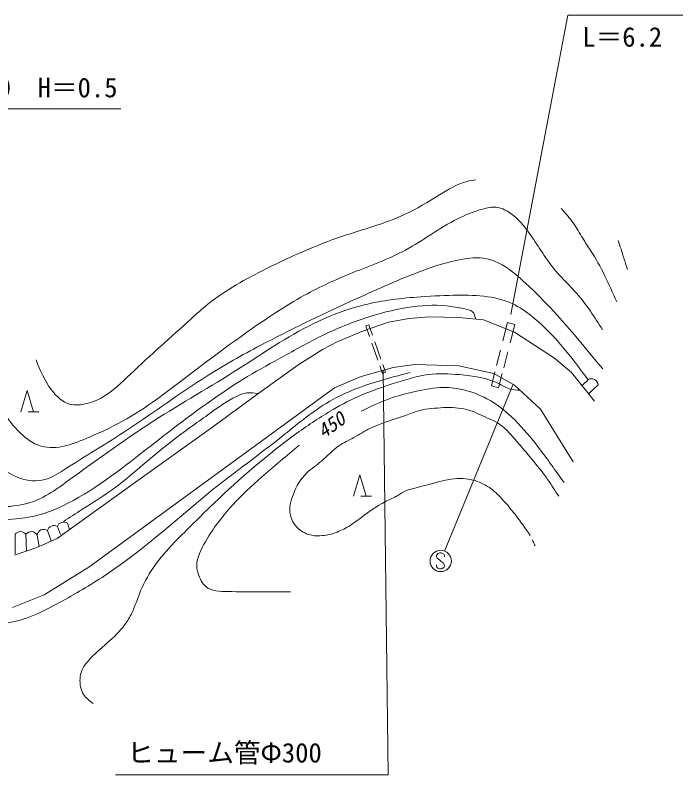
# Model space of a CAD drawing. Units: millimetres, scale not verified. Extents: x 40000 to 680000, y 20000 to 380000.
# Drawn here: x 234392 to 296348, y 268097 to 339293 of the extents above; entities that cross this region are included whole.
import ezdxf
from ezdxf.enums import TextEntityAlignment as Align

# ---------------------------------------------------------------- set-up
doc = ezdxf.new("R2010")
doc.units = ezdxf.units.MM
doc.header["$LTSCALE"] = 1000
for name, color, linetype, lineweight in [('M-BGD', 7, 'Continuous', 13), ('M-STR-STR3', 7, 'Continuous', 13), ('M-STR-STRC', 7, 'Continuous', 13)]:
    doc.layers.add(name, color=color, linetype=linetype, lineweight=lineweight)
doc.styles.add('ＭＳ ゴシック', font='')
doc.styles.get('ＭＳ ゴシック').set_extended_font_data('MS Gothic')

msp = doc.modelspace()

# ---------------------------------------------------------------- linework, layer by layer
at = {"layer": 'M-BGD'}
for p, q in [((269396, 310524), (267783, 309959)), ((271332, 310873), (269396, 310524)), ((273214, 311008), (271332, 310873)), ((275956, 310954), (273214, 311008)), ((278322, 310739), (275956, 310954)), ((281225, 309583), (278322, 310739)), ((280131, 308761), (280568, 310475)), ((280568, 310475), (281246, 310302)), ((267058, 309717), (264638, 308696)), ((267783, 309959), (267058, 309717)), ((267273, 310169), (267555, 310269)), ((267273, 310169), (267623, 309179)), ((267555, 310269), (267893, 309316)), ((280805, 308571), (281246, 310302)), ((284962, 307137), (281225, 309583)), ((264638, 308696), (263213, 307970)), ((267850, 308538), (268414, 306946)), ((268121, 308671), (268690, 307067)), ((263213, 307970), (260901, 306491)), ((279540, 306446), (279911, 307898)), ((280213, 306253), (280597, 307756)), ((286575, 305819), (284962, 307137)), ((260901, 306491), (257352, 303964)), ((269852, 306282), (266853, 305425)), ((268602, 306417), (268848, 305723)), ((268867, 306567), (269130, 305823)), ((271852, 306568), (269852, 306282)), ((275994, 306425), (271852, 306568)), ((279279, 305711), (275994, 306425)), ((268848, 305723), (269130, 305823)), ((279054, 304539), (279389, 305854)), ((281231, 304616), (279279, 305711)), ((279732, 304366), (280077, 305720)), ((288726, 303104), (286575, 305819)), ((266853, 305425), (264329, 304378)), ((287555, 304582), (288205, 305178)), ((234921, 302106), (235521, 304106)), ((235521, 304106), (236121, 302106)), ((264329, 304378), (241287, 287572)), ((279054, 304539), (279732, 304366)), ((283659, 302378), (281231, 304616)), ((289056, 304651), (288174, 303801)), ((257352, 303964), (252809, 300631)), ((235621, 302106), (236621, 302106)), ((286706, 297427), (283659, 302378)), ((252809, 300631), (245443, 295361)), ((266112, 294210), (266712, 296210)), ((266712, 296210), (267312, 294210)), ((245443, 295361), (238319, 290253)), ((266812, 294210), (267812, 294210)), ((238628, 290633), (238354, 291357)), ((239498, 291099), (239296, 291674)), ((234392, 290634), (234403, 288810)), ((235392, 290641), (235457, 289076)), ((236452, 290551), (236626, 289490)), ((237418, 291001), (237764, 290039)), ((238319, 290253), (236410, 289393)), ((237671, 290297), (237764, 290038)), ((236410, 289393), (234313, 288694)), ((241287, 287572), (237097, 284953)), ((237097, 284953), (234145, 283763))]:
    msp.add_line(p, q, dxfattribs=at)
for centre, start, end in [((288434, 304596), 5.01545, 120.71465), ((238019, 290830), 58.04201, 164.12239), ((238944, 291167), 56.18175, 161.98429), ((234894, 290262), 37.23835, 143.49856), ((235894, 290269), 26.80137, 143.49856), ((237073, 290479), 56.48367, 173.45871)]:
    msp.add_arc(centre, 625, start, end, dxfattribs=at)
for points, knots in [([(236347, 306983), (236749, 305999), (237151, 305016), (237786, 304182), (238063, 303817), (238385, 303482), (238758, 303209), (238929, 303085), (239110, 302974), (239303, 302898), (239806, 302700), (240389, 302741), (240937, 302859), (241523, 302985), (242068, 303198), (242571, 303481), (243557, 304037), (244382, 304861), (245216, 305660), (247085, 307451), (248997, 309116), (250896, 310834), (251406, 311296), (251916, 311762), (252452, 312195), (254123, 313548), (256040, 314578), (257976, 315541), (260295, 316694), (262643, 317750), (265094, 318575), (267039, 319230), (269049, 319739), (270891, 320598), (272030, 321129), (273105, 321794), (274197, 322465), (275018, 322970), (275847, 323478), (276765, 323710), (277032, 323778), (277307, 323822), (277582, 323866)], [0, 0, 0, 0, 1, 1, 1, 2, 2, 2, 3, 3, 3, 4, 4, 4, 5, 5, 5, 6, 6, 6, 7, 7, 7, 8, 8, 8, 9, 9, 9, 10, 10, 10, 11, 11, 11, 12, 12, 12, 13, 13, 13, 14, 14, 14, 14]), ([(231134, 305884), (231957, 304273), (232780, 302663), (233884, 301245), (234316, 300691), (234791, 300166), (235342, 299721), (235715, 299420), (236122, 299156), (236568, 298992), (237263, 298737), (238050, 298726), (238788, 298860), (239577, 299003), (240310, 299310), (241041, 299622), (242062, 300057), (243079, 300499), (244056, 301013), (246273, 302182), (248281, 303725), (250285, 305255), (253089, 307394), (255886, 309507), (258834, 311417), (259711, 311986), (260602, 312536), (261518, 313041), (262980, 313847), (264504, 314535), (266057, 315161), (267722, 315833), (269419, 316433), (270994, 317282), (272657, 318179), (274183, 319352), (275864, 320198), (276623, 320579), (277412, 320893), (278250, 321126), (278666, 321241), (279093, 321335), (279509, 321291), (279928, 321247), (280336, 321061), (280702, 320827), (281525, 320302), (282134, 319535), (282690, 318740), (283502, 317579), (284203, 316358), (285109, 315294), (285724, 314571), (286434, 313921), (287064, 313207), (287984, 312161), (288733, 310978), (289482, 309794)], [0, 0, 0, 0, 1, 1, 1, 2, 2, 2, 3, 3, 3, 4, 4, 4, 5, 5, 5, 6, 6, 6, 7, 7, 7, 8, 8, 8, 9, 9, 9, 10, 10, 10, 11, 11, 11, 12, 12, 12, 13, 13, 13, 14, 14, 14, 15, 15, 15, 16, 16, 16, 17, 17, 17, 18, 18, 18, 19, 19, 19, 19]), ([(285595, 321181), (285990, 320741), (286386, 320301), (286723, 319820), (287047, 319359), (287318, 318860), (287618, 318381), (287857, 317999), (288114, 317630), (288357, 317252), (289331, 315737), (290070, 314083), (290808, 312429)], [0, 0, 0, 0, 1, 1, 1, 2, 2, 2, 3, 3, 3, 4, 4, 4, 4]), ([(290938, 318171), (291032, 317909), (291126, 317646), (291208, 317380), (291276, 317158), (291336, 316934), (291406, 316714), (291463, 316533), (291527, 316354), (291586, 316174), (291663, 315941), (291732, 315707), (291802, 315472)], [0, 0, 0, 0, 1, 1, 1, 2, 2, 2, 3, 3, 3, 4, 4, 4, 4]), ([(224284, 307910), (224898, 306752), (225511, 305594), (226245, 304539), (227565, 302641), (229273, 301074), (230872, 299269), (232057, 297932), (233181, 296464), (234825, 295898), (235573, 295640), (236428, 295569), (237184, 295775), (237812, 295947), (238372, 296309), (238931, 296664), (240966, 297957), (242990, 299161), (244967, 300464), (247439, 302091), (249836, 303872), (252352, 305458), (253986, 306489), (255670, 307437), (257377, 308338), (260140, 309798), (262962, 311136), (265804, 312444), (267708, 313322), (269621, 314185), (271564, 314957), (273014, 315533), (274481, 316058), (276038, 316367), (276903, 316538), (277796, 316643), (278642, 316459), (279023, 316376), (279394, 316234), (279745, 316060), (280599, 315637), (281335, 315018), (282044, 314375), (284805, 311869), (287147, 309001), (289489, 306132)], [0, 0, 0, 0, 1, 1, 1, 2, 2, 2, 3, 3, 3, 4, 4, 4, 5, 5, 5, 6, 6, 6, 7, 7, 7, 8, 8, 8, 9, 9, 9, 10, 10, 10, 11, 11, 11, 12, 12, 12, 13, 13, 13, 14, 14, 14, 15, 15, 15, 15]), ([(226073, 297889), (226586, 297297), (227099, 296705), (227663, 296166), (228131, 295719), (228635, 295309), (229121, 294874), (229443, 294586), (229758, 294287), (230115, 294046), (230727, 293632), (231461, 293389), (232202, 293284), (233109, 293156), (234026, 293235), (234921, 293400), (235121, 293437), (235321, 293479), (235517, 293530), (236919, 293898), (238136, 294775), (239337, 295643), (242196, 297710), (244961, 299726), (247871, 301577), (250486, 303240), (253219, 304771), (255837, 306454), (256949, 307168), (258041, 307911), (259169, 308607), (261554, 310080), (264105, 311351), (266810, 312062), (268521, 312512), (270294, 312738), (272052, 312875), (273198, 312964), (274337, 313015), (275506, 313037), (277379, 313072), (279329, 313032), (280993, 312265), (281690, 311944), (282338, 311495), (282944, 311005), (284979, 309360), (286542, 307257), (288105, 305153)], [0, 0, 0, 0, 1, 1, 1, 2, 2, 2, 3, 3, 3, 4, 4, 4, 5, 5, 5, 6, 6, 6, 7, 7, 7, 8, 8, 8, 9, 9, 9, 10, 10, 10, 11, 11, 11, 12, 12, 12, 13, 13, 13, 14, 14, 14, 15, 15, 15, 16, 16, 16, 16]), ([(215876, 312299), (215916, 310968), (215957, 309638), (216307, 308375), (216425, 307952), (216577, 307537), (216739, 307125), (217270, 305768), (217895, 304450), (218636, 303201), (219755, 301314), (221136, 299587), (222602, 297941), (223593, 296830), (224623, 295756), (225750, 294794), (226413, 294227), (227110, 293700), (227862, 293242), (228706, 292728), (229618, 292301), (230579, 292121), (231060, 292030), (231553, 292002), (232045, 291991), (232971, 291972), (233894, 292016), (234814, 292121), (235472, 292197), (236128, 292304), (236764, 292485), (237276, 292631), (237774, 292825), (238263, 293038), (241152, 294302), (243681, 296259), (246180, 298205), (248496, 300008), (250788, 301801), (253182, 303471), (254029, 304062), (254888, 304637), (255769, 305174), (256883, 305854), (258033, 306474), (259175, 307106), (260423, 307797), (261662, 308502), (262940, 309137), (264318, 309820), (265742, 310421), (267197, 310905), (268487, 311333), (269801, 311670), (271160, 311887), (272393, 312084), (273663, 312183), (274860, 312051), (275385, 311993), (275897, 311890), (276465, 311789), (276768, 311735), (277089, 311681), (277283, 311494), (277453, 311332), (277527, 311068), (277602, 310805)], [0, 0, 0, 0, 1, 1, 1, 2, 2, 2, 3, 3, 3, 4, 4, 4, 5, 5, 5, 6, 6, 6, 7, 7, 7, 8, 8, 8, 9, 9, 9, 10, 10, 10, 11, 11, 11, 12, 12, 12, 13, 13, 13, 14, 14, 14, 15, 15, 15, 16, 16, 16, 17, 17, 17, 18, 18, 18, 19, 19, 19, 20, 20, 20, 21, 21, 21, 22, 22, 22, 22]), ([(216491, 277568), (216291, 278119), (216091, 278670), (215784, 279159), (215609, 279439), (215399, 279698), (215175, 279945), (214214, 281003), (212987, 281821), (212170, 282970), (211749, 283563), (211436, 284244), (211306, 284993), (211200, 285599), (211213, 286251), (211502, 286761), (211724, 287153), (212109, 287461), (212523, 287665), (212909, 287854), (213321, 287952), (213741, 288018), (214210, 288093), (214689, 288128), (215156, 288077), (215664, 288023), (216158, 287868), (216649, 287704), (221057, 286232), (225134, 284056), (229535, 282675), (229917, 282556), (230301, 282442), (230694, 282361), (231830, 282128), (233033, 282173), (234170, 282420), (235921, 282800), (237517, 283659), (239081, 284542), (240527, 285357), (241945, 286193), (243305, 287115), (246708, 289424), (249743, 292277), (252969, 294854), (255076, 296538), (257264, 298103), (259377, 299786), (260738, 300870), (262069, 302003), (263553, 302902), (264457, 303449), (265418, 303909), (266404, 304294), (268037, 304932), (269739, 305363), (271441, 305795)], [0, 0, 0, 0, 1, 1, 1, 2, 2, 2, 3, 3, 3, 4, 4, 4, 5, 5, 5, 6, 6, 6, 7, 7, 7, 8, 8, 8, 9, 9, 9, 10, 10, 10, 11, 11, 11, 12, 12, 12, 13, 13, 13, 14, 14, 14, 15, 15, 15, 16, 16, 16, 17, 17, 17, 18, 18, 18, 19, 19, 19, 19]), ([(241709, 274792), (241367, 275038), (241025, 275284), (240809, 275622), (240672, 275837), (240586, 276089), (240532, 276349), (240426, 276861), (240443, 277406), (240636, 277873), (240776, 278212), (241009, 278510), (241259, 278790), (242345, 280009), (243742, 280891), (244686, 282183), (244931, 282518), (245145, 282880), (245327, 283256), (245651, 283929), (245870, 284645), (246158, 285333), (246524, 286209), (247003, 287040), (247560, 287808), (248404, 288974), (249428, 289995), (250450, 291011), (251312, 291866), (252171, 292718), (253047, 293555), (255495, 295897), (258067, 298131), (260818, 300112), (261913, 300901), (263038, 301650), (264206, 302332), (265057, 302829), (265931, 303290), (266835, 303676), (267785, 304081), (268767, 304403), (269756, 304727), (270870, 305092), (271993, 305460), (273144, 305603), (274104, 305723), (275083, 305685), (276065, 305603), (277355, 305496), (278649, 305311), (279804, 304727), (280150, 304552), (280484, 304341), (280849, 304244), (281130, 304170), (281430, 304162), (281730, 304155)], [0, 0, 0, 0, 1, 1, 1, 2, 2, 2, 3, 3, 3, 4, 4, 4, 5, 5, 5, 6, 6, 6, 7, 7, 7, 8, 8, 8, 9, 9, 9, 10, 10, 10, 11, 11, 11, 12, 12, 12, 13, 13, 13, 14, 14, 14, 15, 15, 15, 16, 16, 16, 17, 17, 17, 18, 18, 18, 19, 19, 19, 19]), ([(266853, 302172), (267714, 302598), (268575, 303023), (269473, 303346), (270248, 303624), (271050, 303826), (271859, 304011), (272763, 304217), (273677, 304401), (274597, 304402), (275227, 304402), (275859, 304317), (276475, 304167), (277225, 303985), (277951, 303707), (278626, 303346), (280581, 302299), (282107, 300553), (283476, 298769), (284310, 297683), (285086, 296583), (285862, 295484)], [0, 0, 0, 0, 1, 1, 1, 2, 2, 2, 3, 3, 3, 4, 4, 4, 5, 5, 5, 6, 6, 6, 7, 7, 7, 7]), ([(238942, 291848), (239512, 292221), (240082, 292593), (240657, 292961), (241708, 293632), (242773, 294285), (243774, 295027), (244667, 295689), (245508, 296422), (246357, 297144), (247356, 297993), (248365, 298827), (249407, 299620), (250477, 300434), (251582, 301203), (252673, 301988), (253467, 302560), (254254, 303139), (255149, 303567), (255460, 303716), (255784, 303846), (256118, 303890), (256465, 303935), (256822, 303887), (257180, 303838)], [0, 0, 0, 0, 1, 1, 1, 2, 2, 2, 3, 3, 3, 4, 4, 4, 5, 5, 5, 6, 6, 6, 7, 7, 7, 8, 8, 8, 8]), ([(282694, 290538), (281805, 291808), (280916, 293078), (279831, 294181), (279534, 294482), (279223, 294771), (278877, 295014), (278408, 295343), (277875, 295588), (277317, 295727), (277017, 295802), (276709, 295846), (276403, 295861), (274913, 295937), (273468, 295337), (271984, 294997), (271655, 294922), (271324, 294859), (271025, 294723), (270762, 294603), (270523, 294427), (270271, 294278), (269919, 294068), (269541, 293911), (269176, 293730), (268196, 293243), (267311, 292580), (266436, 291915), (266234, 291761), (266032, 291608), (265820, 291470), (265435, 291220), (265016, 291024), (264587, 290854), (264352, 290760), (264113, 290674), (263868, 290614), (263655, 290562), (263437, 290530), (263218, 290511), (262886, 290482), (262552, 290483), (262225, 290545), (261760, 290634), (261309, 290846), (260958, 291162), (260751, 291347), (260579, 291569), (260444, 291812), (260336, 292007), (260253, 292215), (260204, 292429), (260057, 293076), (260229, 293768), (260478, 294415), (260765, 295159), (261154, 295842), (261711, 296367), (261934, 296577), (262184, 296762), (262430, 296949), (262663, 297126), (262893, 297305), (263115, 297497), (263666, 297973), (264164, 298523), (264758, 298935), (265197, 299238), (265688, 299466), (266162, 299722), (266681, 300003), (267180, 300319), (267703, 300578), (268894, 301168), (270218, 301466), (271470, 301948), (271754, 302058), (272035, 302176), (272326, 302256), (272681, 302353), (273052, 302392), (273422, 302427), (274176, 302499), (274929, 302554), (275682, 302496), (276040, 302468), (276398, 302416), (276743, 302325), (277420, 302147), (278049, 301824), (278695, 301537), (279010, 301397), (279328, 301266), (279620, 301092), (280259, 300711), (280765, 300128), (281263, 299551), (282229, 298433), (283162, 297339), (284037, 296177), (284230, 295921), (284420, 295663), (284596, 295395), (284684, 295262), (284768, 295126), (284854, 294991), (285022, 294726), (285196, 294463), (285369, 294201)], [0, 0, 0, 0, 1, 1, 1, 2, 2, 2, 3, 3, 3, 4, 4, 4, 5, 5, 5, 6, 6, 6, 7, 7, 7, 8, 8, 8, 9, 9, 9, 10, 10, 10, 11, 11, 11, 12, 12, 12, 13, 13, 13, 14, 14, 14, 15, 15, 15, 16, 16, 16, 17, 17, 17, 18, 18, 18, 19, 19, 19, 20, 20, 20, 21, 21, 21, 22, 22, 22, 23, 23, 23, 24, 24, 24, 25, 25, 25, 26, 26, 26, 27, 27, 27, 28, 28, 28, 29, 29, 29, 30, 30, 30, 31, 31, 31, 32, 32, 32, 33, 33, 33, 34, 34, 34, 35, 35, 35, 36, 36, 36, 36]), ([(261025, 299004), (259844, 298008), (258664, 297012), (257504, 295992), (256569, 295170), (255647, 294332), (254805, 293411), (254336, 292897), (253891, 292356), (253475, 291807), (252963, 291129), (252494, 290437), (252067, 289656), (251683, 288952), (251331, 288176), (251441, 287426), (251464, 287269), (251508, 287114), (251559, 286957), (251707, 286501), (251924, 286032), (252263, 285744), (252777, 285308), (253572, 285289), (254336, 285275), (256446, 285236), (258325, 285236), (260203, 285236)], [0, 0, 0, 0, 1, 1, 1, 2, 2, 2, 3, 3, 3, 4, 4, 4, 5, 5, 5, 6, 6, 6, 7, 7, 7, 8, 8, 8, 9, 9, 9, 9]), ([(282896, 290108), (282934, 290042), (282973, 289976), (283003, 289906), (283029, 289849), (283048, 289790), (283071, 289731), (283095, 289668), (283123, 289605), (283151, 289543)], [0, 0, 0, 0, 1, 1, 1, 2, 2, 2, 3, 3, 3, 3])]:
    msp.add_open_spline(points, degree=3, knots=knots, dxfattribs=at)
at = {"layer": 'M-STR-STR3'}
for p, q in [((280862, 311246), (286213, 339293)), ((286213, 339293), (311805, 339293)), ((218697, 330506), (244288, 330506)), ((269386, 268097), (268908, 305975)), ((243794, 268097), (269386, 268097))]:
    msp.add_line(p, q, dxfattribs=at)
at = {"layer": 'M-STR-STRC'}
for p, q in [((274660, 289071), (281079, 304701)), ((274015, 288835), (273892, 288651)), ((273892, 288651), (273894, 288519)), ((273894, 288519), (273957, 288390)), ((273957, 288390), (274213, 288208)), ((274208, 288901), (274015, 288835)), ((274329, 288898), (274208, 288901)), ((274579, 288780), (274329, 288898)), ((274642, 288648), (274579, 288780)), ((274642, 288519), (274642, 288648)), ((273894, 287671), (273892, 287792)), ((273934, 287569), (273894, 287671)), ((274213, 288208), (274342, 288077)), ((274342, 288077), (274521, 287961)), ((274521, 287961), (274647, 287761)), ((274642, 287650), (274582, 287518)), ((274647, 287761), (274642, 287650)), ((274018, 287458), (273934, 287569)), ((274205, 287397), (274018, 287458)), ((274339, 287397), (274205, 287397)), ((274439, 287426), (274339, 287397)), ((274582, 287518), (274439, 287426))]:
    msp.add_line(p, q, dxfattribs=at)
msp.add_circle((274299, 288138), 1000, dxfattribs=at)

# ---------------------------------------------------------------- texts
at = {"layer": 'M-BGD', "style": 'ＭＳ ゴシック', "oblique": 15}
msp.add_text('450', height=1320, rotation=35.763, dxfattribs=at).set_placement((262548, 300632), align=Align.TOP_LEFT)
at = {"layer": 'M-STR-STR3', "style": 'ＭＳ ゴシック'}
for s, p in [('L＝6.2', (287578, 335793)), ('石造\u3000W＝1.0\u3000H＝0.5', (219011, 331045)), ('ヒューム管Φ300', (244900, 268699))]:
    msp.add_text(s, height=1833, dxfattribs=at).set_placement(p, align=Align.BOTTOM_LEFT)

doc.saveas('drawing.dxf')
